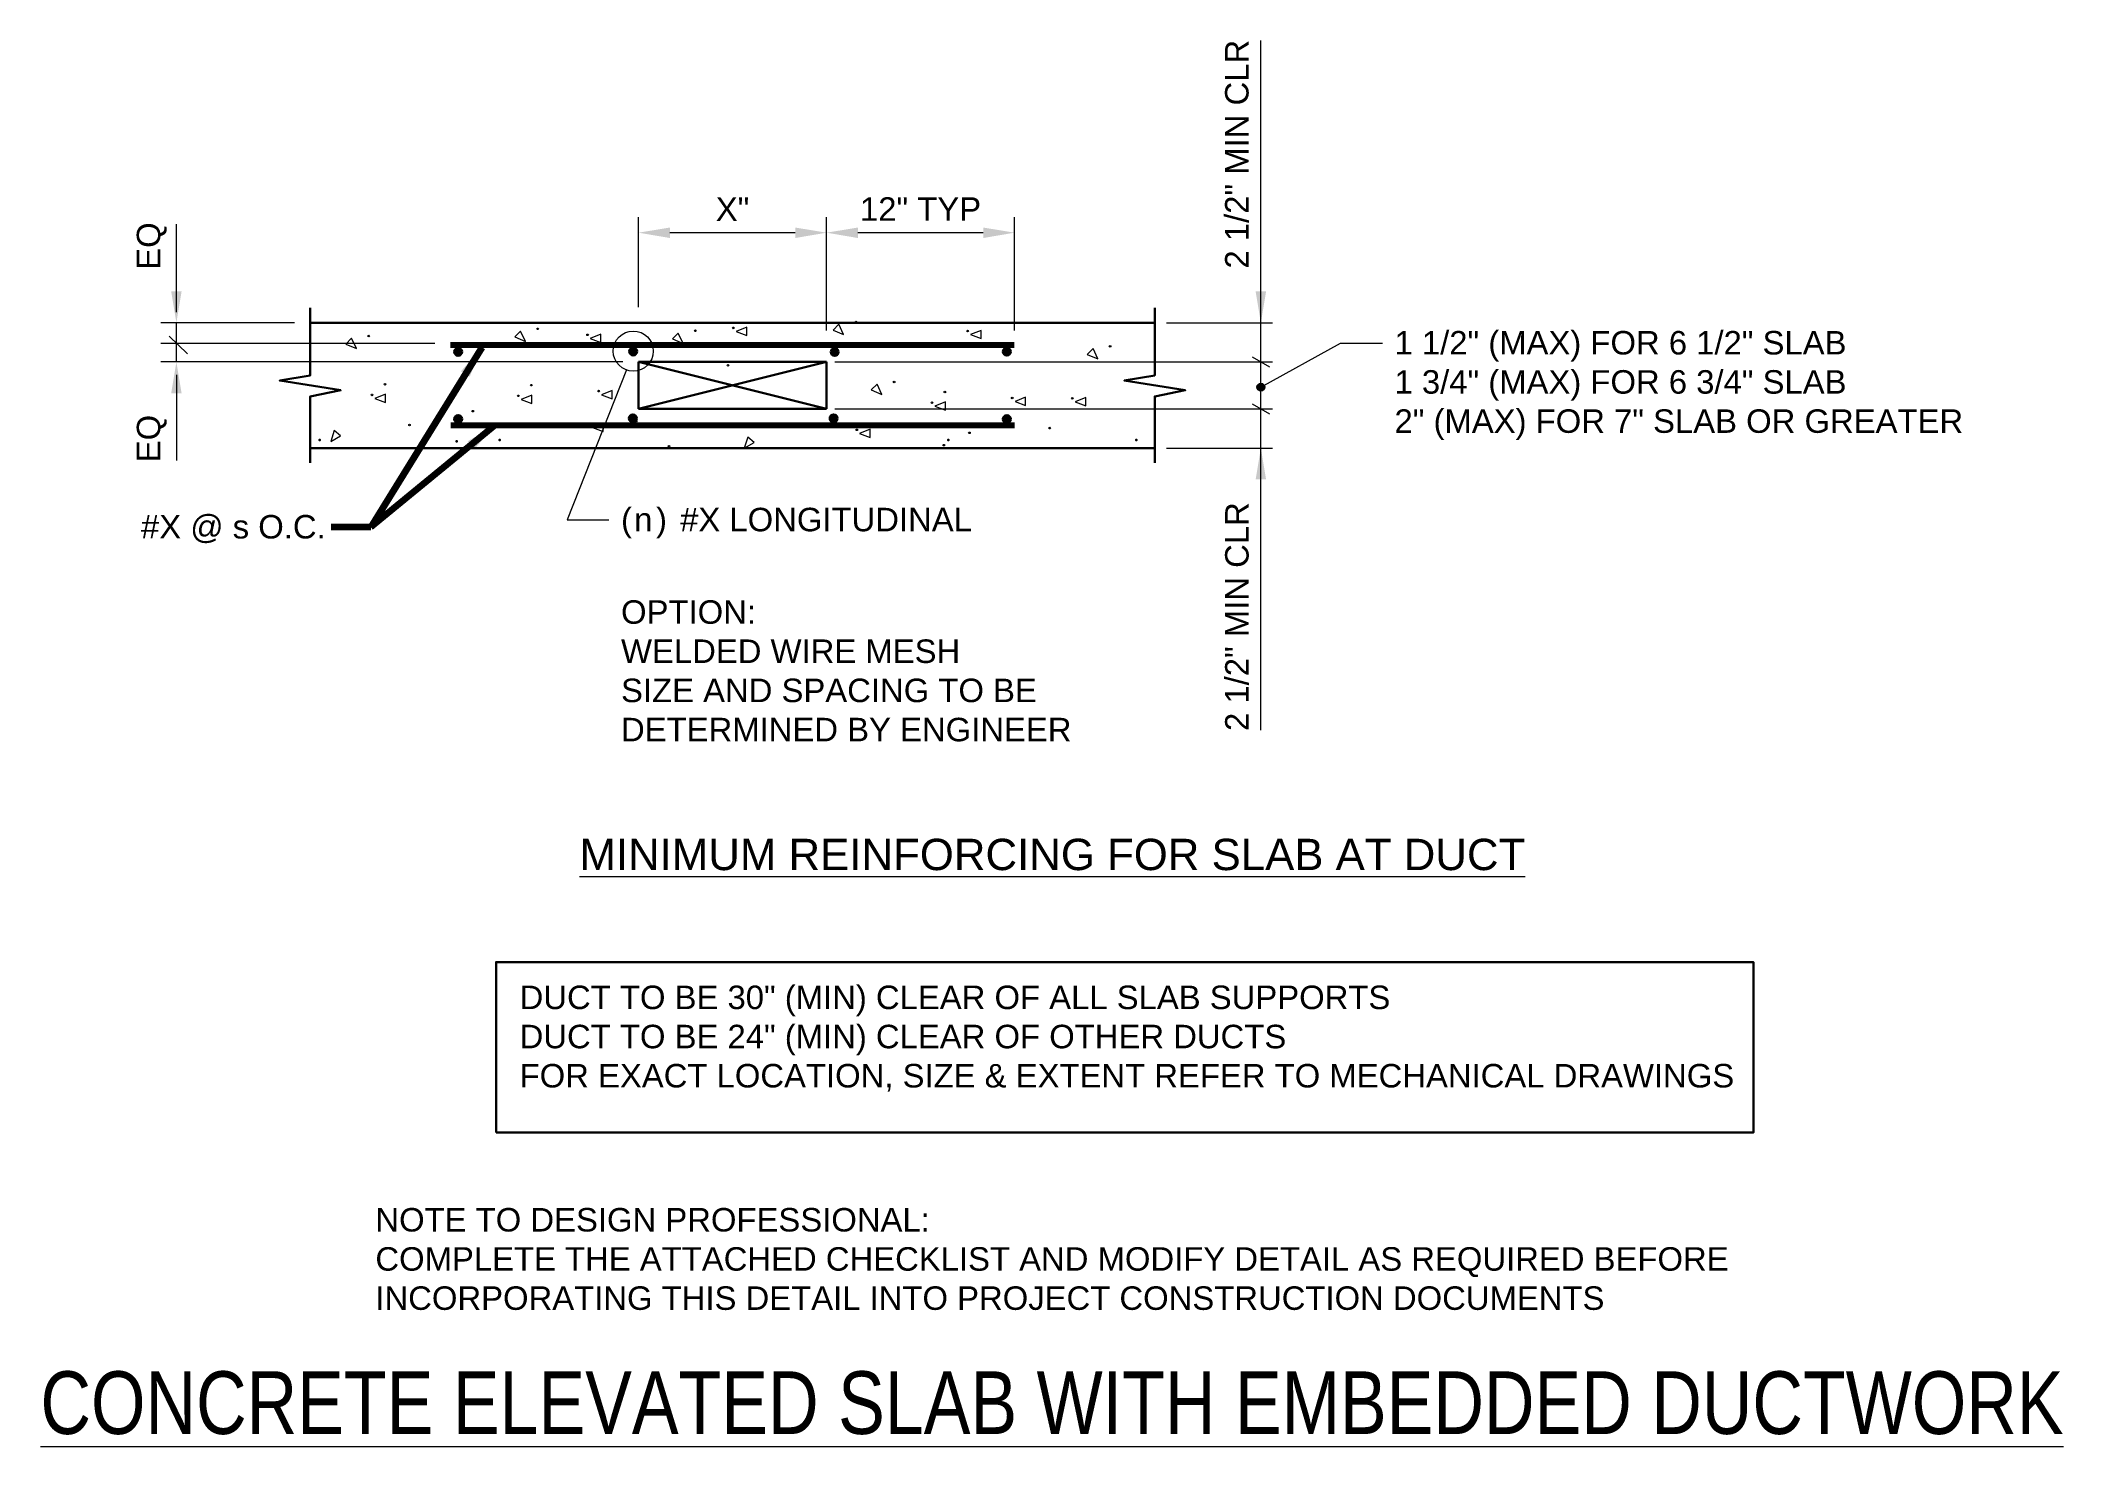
# Model space of a CAD drawing. Header units: inches. Extents: x 305 to 434, y 146 to 235.
import ezdxf

# ---------------------------------------------------------------- set-up
doc = ezdxf.new("R2010")
doc.units = ezdxf.units.IN
doc.header["$LTSCALE"] = 5
doc.header["$MEASUREMENT"] = 0
doc.linetypes.add('HIDDEN', pattern=[0.375, 0.25, -0.125])
for name, color, linetype, lineweight in [('S-ANNO-DIMS', 1, 'Continuous', 20), ('S-ANNO-TEXT', 7, 'Continuous', 20), ('S-DELT-PATT', 7, 'Continuous', 15), ('S-DETL', 3, 'Continuous', 30)]:
    doc.layers.add(name, color=color, linetype=linetype, lineweight=lineweight)
doc.styles.add('Romans', font='arial.ttf')
doc.dimstyles.get("Standard").update_dxf_attribs({"dimtxt": 0.18, "dimasz": 0.18, "dimexe": 0.18, "dimexo": 0.0625, "dimgap": 0.09, "dimtad": 0, "dimtih": 1, "dimtoh": 1, "dimdec": 4, "dimzin": 0, "dimdsep": 46, "dimtxsty": 'Standard', "dimcen": 0.09, "dimadec": 0, "dimazin": 0, "dimtfac": 1, "dimtdec": 4, "dimtofl": 0, "dimtmove": 0, "dimatfit": 3, "dimfxl": 1, "dimtolj": 1, "dimtzin": 0, "dimarcsym": 0})

# ---------------------------------------------------------------- blocks, each defined once
blk = doc.blocks.new('*D2')
at = {"layer": 'Defpoints', "color": 0, "transparency": 16777216}
for p in [(355.29, 223.22), (355.29, 215.97), (367.29, 215.97)]:
    blk.add_point(p, dxfattribs=at)
at = {"layer": 'S-ANNO-DIMS', "transparency": 16777216}
for p, q in [((355.29, 216.97), (355.29, 224.22)), ((367.29, 216.97), (367.29, 224.22)), ((365.29, 223.22), (357.29, 223.22))]:
    blk.add_line(p, q, dxfattribs=at)
for points in [[(357.29, 223.55), (357.29, 222.88), (355.29, 223.22)], [(365.29, 223.55), (365.29, 222.88), (367.29, 223.22)]]:
    blk.add_solid(points, dxfattribs=at)
at = {"layer": 'S-ANNO-DIMS', "transparency": 16777216, "insert": (361.29, 224.73), "char_height": 1.5, "attachment_point": 5, "style": 'Romans'}
blk.add_mtext('\\A1;12" TYP', dxfattribs=at)
blk = doc.blocks.new('*D3')
at = {"layer": 'Defpoints', "color": 0, "transparency": 16777216}
for p in [(343.29, 223.22), (343.29, 217.47), (355.29, 217.47)]:
    blk.add_point(p, dxfattribs=at)
at = {"layer": 'S-ANNO-DIMS', "transparency": 16777216}
for p, q in [((343.29, 218.47), (343.29, 224.22)), ((355.29, 218.47), (355.29, 224.22)), ((353.29, 223.22), (345.29, 223.22))]:
    blk.add_line(p, q, dxfattribs=at)
for points in [[(345.29, 223.55), (345.29, 222.88), (343.29, 223.22)], [(353.29, 223.55), (353.29, 222.88), (355.29, 223.22)]]:
    blk.add_solid(points, dxfattribs=at)
at = {"layer": 'S-ANNO-DIMS', "transparency": 16777216, "insert": (349.29, 224.72), "char_height": 1.5, "attachment_point": 5, "style": 'Romans'}
blk.add_mtext('\\A1;X"', dxfattribs=at)

msp = doc.modelspace()

# ---------------------------------------------------------------- hatches: boundary and pattern name
at = {"layer": 'S-ANNO-DIMS'}
h = msp.add_hatch(color=256, dxfattribs=at)
h.dxf.hatch_style = 1
edge = h.paths.add_edge_path()
edge.add_line((382.9646365, 213.6133179), (383.0645024, 213.6133179))
edge.add_arc((383.0033332, 213.3593125), 0.2612669, 360.878414454, 436.459939912, ccw=False)
edge.add_arc((383.0145694, 213.3633179), 0.25, 180, 360, ccw=False)
edge.add_arc((383.0258056, 213.3593125), 0.2612669, 463.540060088, 539.121585546, ccw=False)
at = {"layer": 'S-DETL', "linetype": 'Continuous'}
h = msp.add_hatch(color=256, dxfattribs=at)
h.dxf.hatch_style = 1
edge = h.paths.add_edge_path()
edge.add_line((331.8250981, 215.8694991), (331.7252322, 215.8694991))
edge.add_arc((331.7864014, 215.6154937), 0.2612669, 103.540060088, 179.121585546)
edge.add_arc((331.7751652, 215.6194991), 0.25, 180, 360)
edge.add_arc((331.763929, 215.6154937), 0.2612669, 0.878414454, 76.459939912)
h = msp.add_hatch(color=256, dxfattribs=at)
h.dxf.hatch_style = 1
edge = h.paths.add_edge_path()
edge.add_line((342.9989962, 215.8900853), (342.8991303, 215.8900853))
edge.add_arc((342.9602994, 215.6360799), 0.2612669, 103.540060088, 179.121585546)
edge.add_arc((342.9490632, 215.6400853), 0.25, 180, 360)
edge.add_arc((342.937827, 215.6360799), 0.2612669, 0.878414454, 76.459939912)
h = msp.add_hatch(color=256, dxfattribs=at)
h.dxf.hatch_style = 1
edge = h.paths.add_edge_path()
edge.add_line((355.8601622, 215.8585949), (355.7602963, 215.8585949))
edge.add_arc((355.8214655, 215.6045895), 0.2612669, 103.540060088, 179.121585546)
edge.add_arc((355.8102293, 215.6085949), 0.25, 180, 360)
edge.add_arc((355.7989931, 215.6045895), 0.2612669, 0.878414454, 76.459939912)
h = msp.add_hatch(color=256, dxfattribs=at)
h.dxf.hatch_style = 1
edge = h.paths.add_edge_path()
edge.add_line((366.749022, 215.8810355), (366.8488879, 215.8810355))
edge.add_arc((366.7877187, 215.6270301), 0.2612669, 360.878414454, 436.459939912, ccw=False)
edge.add_arc((366.7989549, 215.6310355), 0.25, 180, 360, ccw=False)
edge.add_arc((366.8101911, 215.6270301), 0.2612669, 463.540060088, 539.121585546, ccw=False)
h = msp.add_hatch(color=256, dxfattribs=at)
h.dxf.hatch_style = 1
edge = h.paths.add_edge_path()
edge.add_line((331.8250981, 211.0794734), (331.7252322, 211.0794734))
edge.add_arc((331.7864014, 211.3334788), 0.2612669, 180.878414454, 256.459939912, ccw=False)
edge.add_arc((331.7751652, 211.3294734), 0.25, 0, 180, ccw=False)
edge.add_arc((331.763929, 211.3334788), 0.2612669, 283.540060088, 359.121585546, ccw=False)
h = msp.add_hatch(color=256, dxfattribs=at)
h.dxf.hatch_style = 1
edge = h.paths.add_edge_path()
edge.add_line((342.9737941, 211.6191981), (342.8739282, 211.6191981))
edge.add_arc((342.9350974, 211.3651927), 0.2612669, 103.540060088, 179.121585546)
edge.add_arc((342.9238612, 211.3691981), 0.25, 180, 360)
edge.add_arc((342.912625, 211.3651927), 0.2612669, 0.878414454, 76.459939912)
h = msp.add_hatch(color=256, dxfattribs=at)
h.dxf.hatch_style = 1
edge = h.paths.add_edge_path()
edge.add_line((355.7898146, 211.6166596), (355.6899487, 211.6166596))
edge.add_arc((355.7511179, 211.3626542), 0.2612669, 103.540060088, 179.121585546)
edge.add_arc((355.7398817, 211.3666596), 0.25, 180, 360)
edge.add_arc((355.7286454, 211.3626542), 0.2612669, 0.878414454, 76.459939912)
h = msp.add_hatch(color=256, dxfattribs=at)
h.dxf.hatch_style = 1
edge = h.paths.add_edge_path()
edge.add_line((366.749022, 211.0679369), (366.8488879, 211.0679369))
edge.add_arc((366.7877187, 211.3219423), 0.2612669, -76.459939912, -0.878414454)
edge.add_arc((366.7989549, 211.3179369), 0.25, 0, 180)
edge.add_arc((366.8101911, 211.3219423), 0.2612669, -179.121585546, -103.540060088)

# ---------------------------------------------------------------- linework, layer by layer
at = {"layer": 'S-ANNO-DIMS'}
for p, q in [((383.0145694, 191.4605027), (383.0145694, 235.4884697)), ((313.7869245, 218.1512688), (313.7869245, 223.7596158)), ((321.3322454, 217.4744862), (312.7869245, 217.4744862)), ((313.7869245, 216.1512688), (313.7869245, 217.4744862)), ((376.9918747, 217.4744862), (383.7645694, 217.4744862)), ((330.28706, 216.1512688), (312.7869245, 216.1512688)), ((330.28706, 216.1512688), (312.7869245, 216.1512688)), ((313.316055, 216.6081948), (314.5056632, 215.4843719)), ((313.7869245, 214.9744862), (313.7869245, 216.1512688)), ((383.0145694, 205.8779768), (383.0145694, 215.9744862)), ((342.28706, 214.9744862), (312.7869245, 214.9744862)), ((355.8177434, 214.9744862), (383.7645694, 214.9744862)), ((382.4547586, 215.2881137), (383.5743802, 214.6608587)), ((313.7869245, 214.1512688), (313.7869245, 212.1512688)), ((313.7869245, 212.9744862), (313.7869245, 208.6893567)), ((355.8271639, 211.9744862), (383.7645694, 211.9744862)), ((382.4547586, 212.2881137), (383.5743802, 211.6608587)), ((383.0145694, 210.6512688), (383.0145694, 211.9744862)), ((383.0145694, 209.4744862), (383.0145694, 210.6512688)), ((376.9918747, 209.4744862), (383.7645694, 209.4744862))]:
    msp.add_line(p, q, dxfattribs=at)
msp.add_lwpolyline([(383.0145694, 213.3633179), (388.0985665, 216.170229), (390.7701796, 216.170229)], dxfattribs=at)
msp.add_circle((383.0145694, 213.3633179), 0.25, dxfattribs=at)
for points in [[(313.4535912, 219.4744862), (314.1202578, 219.4744862), (313.7869245, 217.4744862)], [(382.6812361, 219.4744862), (383.3479027, 219.4744862), (383.0145694, 217.4744862)], [(313.4535912, 212.9744862), (314.1202578, 212.9744862), (313.7869245, 214.9744862)], [(382.6812361, 207.4744862), (383.3479027, 207.4744862), (383.0145694, 209.4744862)]]:
    msp.add_solid(points, dxfattribs=at)
at = {"layer": 'S-ANNO-TEXT'}
msp.add_lwpolyline([(342.5213467, 214.4566216), (338.7231862, 204.8860194), (341.3947993, 204.8860194)], dxfattribs=at)
msp.add_circle((342.9490632, 215.6623815), 1.2793741, dxfattribs=at)
at = {"layer": 'S-DELT-PATT', "flags": 128}
for points in [[(336.9048777, 217.0843303, -1), (336.8011977, 217.0843303, -1)], [(346.9702606, 216.9578237, -1), (346.8665806, 216.9578237, -1)], [(349.3857748, 217.1456272, -1), (349.2820948, 217.1456272, -1)], [(357.219934, 217.5184292, -1), (357.116254, 217.5184292, -1)], [(364.3454841, 216.9423715, -1), (364.2418041, 216.9423715, -1)], [(326.1173033, 216.6232514, -1), (326.0136233, 216.6232514, -1)], [(340.0850162, 216.7010302, -1), (339.9813362, 216.7010302, -1)], [(373.4440146, 215.9671638, -1), (373.3403346, 215.9671638, -1)], [(349.0482838, 214.7559204, -1), (348.9446038, 214.7559204, -1)], [(327.1507078, 213.548634, -1), (327.0470278, 213.548634, -1)], [(336.4950816, 213.4883909, -1), (336.3914016, 213.4883909, -1)], [(340.7940205, 213.1082135, -1), (340.6903405, 213.1082135, -1)], [(359.6551243, 213.6960839, -1), (359.5514443, 213.6960839, -1)], [(362.8950425, 213.0520574, -1), (362.7913625, 213.0520574, -1)], [(326.3253081, 212.8672654, -1), (326.2216281, 212.8672654, -1)], [(332.7579277, 211.8293245, -1), (332.6542477, 211.8293245, -1)], [(335.6696819, 212.8070222, -1), (335.5660019, 212.8070222, -1)], [(362.0696428, 212.3706888, -1), (361.9659628, 212.3706888, -1)], [(367.1939814, 212.6718801, -1), (367.0903014, 212.6718801, -1)], [(371.028167, 212.6527885, -1), (370.924487, 212.6527885, -1)], [(328.7183153, 210.9422335, -1), (328.6146353, 210.9422335, -1)], [(338.0626891, 210.8819904, -1), (337.9590091, 210.8819904, -1)], [(340.2248169, 211.0137284, -1), (340.1211369, 211.0137284, -1)], [(343.1870277, 211.1831817, -1), (343.0833477, 211.1831817, -1)], [(357.2744904, 210.6388803, -1), (357.1708104, 210.6388803, -1)], [(369.5869885, 210.7468482, -1), (369.4833085, 210.7468482, -1)], [(345.2886856, 209.5937531, -1), (345.1850056, 209.5937531, -1)], [(362.8271539, 209.6600325, -1), (362.7234739, 209.6600325, -1)], [(364.4626499, 210.445657, -1), (364.3589699, 210.445657, -1)]]:
    msp.add_lwpolyline(points, format="xyb", close=True, dxfattribs=at)
for points in [[(350.1919464, 217.1907856), (349.5117709, 216.9174092), (350.1919464, 216.6606073)], [(355.7030003, 217.0028404), (356.3772632, 216.7151901), (356.077893, 217.3777331)], [(365.1516557, 216.9875299), (364.4714802, 216.7141535), (365.1516557, 216.4573515)], [(324.6003695, 216.1076626), (325.2746325, 215.8200123), (324.9752622, 216.4825553)], [(335.3879439, 216.5687415), (336.0622069, 216.2810911), (335.7628367, 216.9436342)], [(340.8911878, 216.7461886), (340.2110124, 216.4728122), (340.8911878, 216.2160102)], [(345.4533268, 216.4422348), (346.1275898, 216.1545845), (345.8282196, 216.8171276)], [(371.9270808, 215.451575), (372.6013438, 215.1639246), (372.3019736, 215.8264677)], [(341.6001921, 213.1533719), (340.9200166, 212.8799955), (341.6001921, 212.6231936)], [(358.1381905, 213.1804951), (358.8124535, 212.8928448), (358.5130832, 213.5553879)], [(327.1314797, 212.9124238), (326.4513043, 212.6390474), (327.1314797, 212.3822454)], [(336.4758535, 212.8521807), (335.7956781, 212.5788043), (336.4758535, 212.3220023)], [(362.8758143, 212.4158473), (362.1956389, 212.1424708), (362.8758143, 211.8856689)], [(368.0001529, 212.7170385), (367.3199775, 212.4436621), (368.0001529, 212.1868601)], [(371.8343386, 212.6979469), (371.1541632, 212.4245705), (371.8343386, 212.1677686)], [(323.8598341, 210.5956073), (323.639543, 209.8964327), (324.2696121, 210.2591982)], [(341.0309884, 211.0588869), (340.350813, 210.7855104), (341.0309884, 210.5287085)], [(358.080662, 210.6840387), (357.4004866, 210.4106623), (358.080662, 210.1538603)], [(350.259795, 210.1592739), (350.0395039, 209.4600993), (350.669573, 209.8228648)]]:
    msp.add_lwpolyline(points, close=True, dxfattribs=at)
at = {"layer": 'S-DETL', "linetype": 'Continuous'}
for p, q in [((322.3322454, 217.4744862), (376.2418747, 217.4744862)), ((343.28706, 211.9744862), (343.28706, 214.9744862)), ((355.28706, 214.9744862), (343.28706, 214.9744862)), ((343.28706, 214.9744862), (355.28706, 211.9744862)), ((355.28706, 214.9744862), (343.28706, 211.9744862)), ((355.28706, 211.9744862), (355.28706, 214.9744862)), ((355.28706, 211.9744862), (343.28706, 211.9744862)), ((322.3322454, 209.4744862), (376.2418747, 209.4744862))]:
    msp.add_line(p, q, dxfattribs=at)
for points in [[(322.3322454, 208.5253005), (322.3322454, 212.7659455), (324.2755374, 213.1660272), (320.3889534, 213.7829453), (322.3322454, 214.1068273), (322.3322454, 218.423672)], [(376.2418747, 208.5253005), (376.2418747, 212.7659455), (378.1851667, 213.1660272), (374.2985827, 213.7829453), (376.2418747, 214.1068273), (376.2418747, 218.423672)]]:
    msp.add_lwpolyline(points, dxfattribs=at)
at = {"layer": 'S-DETL', "const_width": 0.375}
for points in [[(331.2773875, 216.0546354), (367.2773875, 216.0546354)], [(331.2988108, 210.9256637), (367.2988108, 210.9256637)]]:
    msp.add_lwpolyline(points, dxfattribs=at)
at = {"layer": 'S-DETL', "linetype": 'Continuous'}
msp.add_lwpolyline([(334.1974639, 165.7900202), (334.1974639, 176.6665449), (414.4576953, 176.6665449), (414.4576953, 165.7900202)], close=True, dxfattribs=at)
for centre in [(331.7751652, 215.6194991), (342.9490632, 215.6400853), (355.8102293, 215.6085949), (366.7989549, 215.6310355), (331.7751652, 211.3294734), (342.9238612, 211.3691981), (355.7398817, 211.3666596), (366.7989549, 211.3179369)]:
    msp.add_circle(centre, 0.25, dxfattribs=at)
at = {"layer": 'S-DETL', "color": 7, "linetype": 'HIDDEN'}
for p in [(322.9330876, 209.9984929), (331.6858803, 209.9112205), (334.4319331, 209.9984929), (363.0608883, 209.9984929), (375.0608883, 209.9984929)]:
    msp.add_point(p, dxfattribs=at)

# ---------------------------------------------------------------- texts
at = {"layer": 'S-ANNO-DIMS', "attachment_point": 5, "rotation": 90, "style": 'Romans'}
for s, insert, char_height in [('\\A1;2 1/2" MIN CLR', (381.4889896, 228.231478), 1.499999989), ('\\A1;EQ', (312.215301, 222.367051), 1.49999999), ('\\A1;EQ', (312.215301, 210.0819215), 1.49999999), ('\\A1;2 1/2" MIN CLR', (381.4934097, 198.7174945), 1.499999989)]:
    msp.add_mtext(s, dxfattribs=dict(at, insert=insert, char_height=char_height))
at = {"layer": 'S-ANNO-DIMS', "insert": (391.546271, 216.9463204), "char_height": 1.499999989, "attachment_point": 1, "style": 'Romans'}
msp.add_mtext('\\A1;\\pxa0.33333;1 1/2" (MAX) FOR 6 1/2" SLAB\\P1 3/4" (MAX) FOR 6 3/4" SLAB\\P2" (MAX) FOR 7" SLAB OR GREATER', dxfattribs=at)
at = {"layer": 'S-ANNO-TEXT', "style": 'Romans'}
for s, insert, char_height, attachment_point in [('\\A1;{\\T1.2;(n) }#X LONGITUDINAL', (342.1708907, 205.6621108), 1.499999989, 1), ('\\A1;#X @ s O.C.', (311.5279054, 205.2028008), 1.499999989, 1), ('\\A1;OPTION:\\PWELDED WIRE MESH\\PSIZE AND SPACING TO BE \\PDETERMINED BY ENGINEER', (342.1708907, 199.7593141), 1.499999989, 1), ('\\A1;{\\LMINIMUM REINFORCING FOR SLAB AT DUCT}', (339.5180642, 184.5374862), 2, 1), ('\\A1;\\pxa0.33333;DUCT TO BE 30" (MIN) CLEAR OF ALL SLAB SUPPORTS\\PDUCT TO BE 24" (MIN) CLEAR OF OTHER DUCTS\\PFOR EXACT LOCATION, SIZE & EXTENT REFER TO MECHANICAL DRAWINGS', (335.6974639, 175.1665449), 1.499999989, 1), ('NOTE TO DESIGN PROFESSIONAL: \\PCOMPLETE THE ATTACHED CHECKLIST AND MODIFY DETAIL AS REQUIRED BEFORE \\PINCORPORATING THIS DETAIL INTO PROJECT CONSTRUCTION DOCUMENTS', (326.4892446, 160.9718073), 1.499999989, 1), ('{\\W0.8;\\LCONCRETE ELEVATED SLAB WITH EMBEDDED DUCTWORK}', (369.6816386, 150.5482057), 4, 2)]:
    msp.add_mtext(s, dxfattribs=dict(at, insert=insert, char_height=char_height, attachment_point=attachment_point))

# ---------------------------------------------------------------- dimensions: what is measured, and where the dimension line sits
at = {"layer": 'S-ANNO-DIMS'}
for base, p1, p2, text, picture, middle in [((355.28706, 223.2182052), (367.28706, 215.9744862), (355.28706, 215.9744862), '12" TYP', '*D2', (361.28706, 223.2182052)), ((343.28706, 223.2182052), (355.28706, 217.4744862), (343.28706, 217.4744862), 'X"', '*D3', (349.28706, 223.2182052))]:
    dim = msp.add_linear_dim(base=base, p1=p1, p2=p2, angle=180, text=text, dimstyle='Standard', override={"dimscale": 16, "dimtxt": 0.09375, "dimasz": 0.125, "dimexe": 0.0625, "dimgap": 0.0625, "dimtih": 0, "dimtoh": 0, "dimdec": 5, "dimlfac": 1, "dimrnd": 0.03125, "dimzin": 7, "dimlunit": 4, "dimtxsty": 'Romans', "dimcen": 0.125, "dimclrd": 256, "dimclre": 256, "dimclrt": 256, "dimadec": 4, "dimtdec": 5, "dimtofl": 1, "dimtvp": 1, "dimfrac": 2, "dimtzin": 3, "dimlwd": 65535, "dimlwe": 65535}, dxfattribs=at)
    dim.commit()
    dim.dimension.update_dxf_attribs({"geometry": picture, "text_midpoint": middle, "dimtype": 160})

# ---------------------------------------------------------------- leaders
at = {"layer": 'S-ANNO-TEXT'}
for points in [[(333.280226, 215.9012688), (326.2037191, 204.4269335), (323.6604087, 204.4267094)], [(334.1407803, 210.9256637), (326.2037191, 204.4269335), (323.6604087, 204.4267094)]]:
    msp.add_leader(points, dimstyle='Standard', override={"dimscale": 16, "dimtxt": 0.09375, "dimasz": 0.125, "dimexe": 0.0625, "dimgap": 0.0625, "dimtih": 0, "dimtoh": 0, "dimdec": 5, "dimlfac": 16, "dimrnd": 0.03125, "dimzin": 7, "dimlunit": 4, "dimtxsty": 'Romans', "dimcen": 0.125, "dimclrd": 256, "dimclre": 256, "dimclrt": 256, "dimadec": 4, "dimtdec": 5, "dimtofl": 1, "dimtvp": 1, "dimfrac": 2, "dimtzin": 3, "dimlwd": 65535, "dimlwe": 65535}, dxfattribs=at)

doc.saveas('drawing.dxf')
